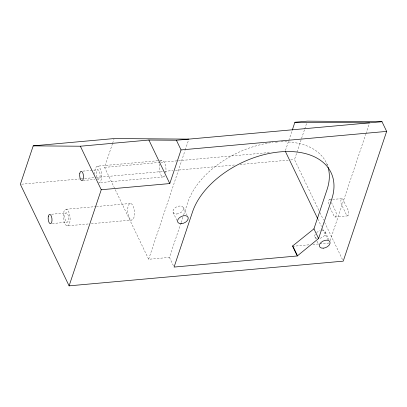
<?xml version="1.0" encoding="UTF-8"?>
<svg xmlns="http://www.w3.org/2000/svg" width="407" height="407" viewBox="0 0 407 407"><rect width="100%" height="100%" fill="white"/><g stroke="black" fill="none" stroke-linecap="round" stroke-linejoin="round"><path stroke-width="0.31" stroke-dasharray="2.04 1.53" d="M180.881 223.148L169.434 257.402L148.662 259.269L104.558 167.384L112.393 143.956M112.597 143.356L114.001 139.153M148.662 259.269L185.037 150.534M185.241 149.934L188.655 139.723M181.084 222.548L183.496 215.339M183.694 214.738L187.912 202.116A76.384 47.405 -25.6 0 1 273.021 142.435M285.444 150.504L292.073 130.683M318.859 210.373L294.485 159.595L304.538 129.558M304.736 128.958L306.746 122.95M330.153 240.588L365.725 134.259M365.924 133.659L369.342 123.443M94.816 174.415A8.323 3.368 84.9 0 1 97.578 166.148L158.806 160.633M159.437 160.577L161.961 160.348M104.558 167.384L160.149 162.378M160.785 162.317L177.844 160.78M178.475 160.724L270.711 152.416M83.079 171.113L97.848 169.78M21.617 184.193L80.494 178.882M81.13 178.826L95.691 177.513M96.322 177.457L164.067 171.352M164.698 171.291L172.929 170.553M175.463 170.324L234.976 164.957M240.038 164.504L288.156 160.165M290.69 159.936L294.485 159.595M83.155 180.489L94.846 179.436M97.309 179.212L98.54 179.1A4.675 1.893 84.9 0 0 99.664 172.125A4.675 1.893 84.9 0 0 96.378 172.1A4.675 1.893 84.9 0 0 98.54 179.1M163.192 176.938L98.809 182.738A8.323 3.368 84.9 0 0 101.572 174.466A8.323 3.368 84.9 0 0 97.578 166.148M66.082 209.269L95.747 206.593M96.378 206.537L130.464 203.469M51.582 214.235L66.351 212.902M52.274 223.555L67.043 222.222A4.675 1.893 84.9 0 0 68.167 215.247A4.675 1.893 84.9 0 0 64.881 215.222A4.675 1.893 84.9 0 0 67.043 222.222M329.538 199.725L332.031 199.501M332.651 199.445L341.997 198.601M67.308 225.854A8.323 3.368 84.9 0 0 69.317 213.436A8.323 3.368 84.9 0 0 63.461 213.395A8.323 3.368 84.9 0 0 67.308 225.854L88.772 223.921M91.295 223.697L131.69 220.055A8.323 3.368 84.9 0 0 133.7 207.636A8.323 3.368 84.9 0 0 127.844 207.59A8.323 3.368 84.9 0 0 131.69 220.055M335.068 217.017L347.532 215.898M292.618 246.301L309.081 244.816M312.881 244.475L319.215 243.905M319.851 243.849L329.349 242.994M326.719 163.589L327.813 165.868M331.384 202.386L335.622 211.208A3.419 1.384 84.9 0 1 335.978 216.031A3.419 1.384 84.9 0 1 334.015 216.015L330.041 207.743M319.958 212.658L323.519 220.075M324.613 222.354L342.689 260.012M325.152 231.868L328.978 239.835M317.842 219.022L321.403 226.44M322.502 228.724L327.706 239.57M314.886 236.793L315.98 239.067M316.967 241.122L318.605 244.536M183.292 207.361L187.113 215.328M173.026 212.286L176.852 220.253M169.434 257.402L173.53 265.934M328.51 204.004A3.419 1.384 84.9 0 1 328.876 200.178A3.419 1.384 84.9 0 1 330.591 200.732M321.998 230.474A5.698 3.536 -25.6 0 1 325.295 234.035A5.698 3.536 -25.6 0 1 319.332 238.436M317.175 238.446A5.698 3.536 -25.6 0 1 315.461 233.883M316.56 232.641A5.698 3.536 -25.6 0 1 320.294 230.693M281.212 141.85A76.384 47.405 -25.6 0 1 327.416 165.303M275.442 142.185A76.384 47.405 -25.6 0 1 278.658 141.951M164.799 175.839A8.323 3.368 84.9 0 1 160.266 173.672A8.323 3.368 84.9 0 1 159.753 162.759M160.353 161.447A8.323 3.368 84.9 0 1 164.53 162.795A8.323 3.368 84.9 0 1 165.812 172.812M348.082 210.083L343.055 199.608A3.419 1.384 84.9 0 0 341.091 199.593A3.419 1.384 84.9 0 0 341.448 204.411L346.474 214.891A3.419 1.384 84.9 0 0 348.438 214.906A3.419 1.384 84.9 0 0 348.082 210.083M176.714 214.016A5.698 3.536 -25.6 0 0 183.455 207.707A5.698 3.536 -25.6 0 0 174.552 208.267A5.698 3.536 -25.6 0 0 176.714 214.016"/><path stroke-width="0.61" d="M188.858 139.123L114.204 138.553L33.211 145.859L20.35 184.305L69.093 285.851L343.233 261.152L386.65 131.4L382.005 121.718L307.351 121.149L294.887 122.273L292.277 130.082M69.093 285.851L101.251 189.738L80.362 146.22L33.211 145.859M101.251 189.738L169.79 183.562L181.044 149.924L176.399 140.242L148.896 140.044L80.362 146.22M328.011 167.079A76.384 47.405 -25.6 0 1 327.06 189.581L313.939 228.846L292.76 245.864L292.618 246.301L297.258 255.972L174.074 267.073L192.562 211.803A76.384 47.405 -25.6 0 1 280.092 151.872A76.384 47.405 -25.6 0 1 331.71 199.267L318.584 238.517L297.258 255.972M176.399 140.242L382.005 121.718M181.044 149.924L386.65 131.4M294.887 122.273L369.541 122.843M285.516 151.679L317.567 218.452M313.939 228.846L318.584 238.517M292.76 245.864L297.405 255.535M148.896 140.044L169.79 183.562M181.359 223.687A5.698 3.536 -25.6 0 0 188.1 217.379A5.698 3.536 -25.6 0 0 179.197 217.938A5.698 3.536 -25.6 0 0 181.359 223.687M323.219 248.194A5.698 3.536 -25.6 0 0 329.96 241.885A5.698 3.536 -25.6 0 0 321.057 242.445A5.698 3.536 -25.6 0 0 323.219 248.194M48.265 216.717A4.675 1.893 84.9 0 0 50.427 223.718A4.675 1.893 84.9 0 0 51.552 216.743A4.675 1.893 84.9 0 0 48.265 216.717M79.762 173.596A4.675 1.893 84.9 0 0 81.924 180.596A4.675 1.893 84.9 0 0 83.053 173.621A4.675 1.893 84.9 0 0 79.762 173.596"/></g></svg>
